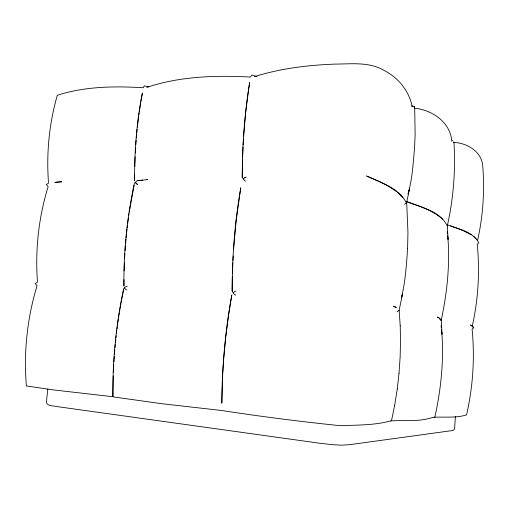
<?xml version="1.0" encoding="UTF-8"?>
<svg xmlns="http://www.w3.org/2000/svg" width="509" height="509" viewBox="0 0 509 509"><rect width="100%" height="100%" fill="white"/><g stroke="black" fill="none" stroke-linecap="round" stroke-linejoin="round"><path stroke-width="0.76" d="M123.967 279.613L123.954 286.122C123.49 251.573 127.085 216.968 134.389 183.208L136.902 180.867L147.82 179.499L147.018 179.594M134.65 174.727L134.637 180.848C134.331 151.447 136.603 121.905 142.386 93.058L141.394 98.555M235.661 295.137L234.019 294.087L232.168 290.932C232.155 256.396 234.827 221.809 240.763 187.783L236.074 221.275L233.612 248.888M245.726 181.153L244.689 180.733L242.252 177.348C242.259 145.536 244.473 113.666 249.709 82.28L248.716 88.681M232.168 290.932L232.346 276.89M242.252 177.348L242.532 159.979M407.594 248.322L407.957 232.518L406.748 203.765C399.794 188.107 380.929 182.718 366.556 175.993C376.902 180.256 387.324 184.786 396.339 191.524M113.252 375.89L112.941 396.727L52.542 389.805L26.245 385.937L26.328 385.218C23.611 351.725 27.276 317.75 37.1 285.619L35.185 283.653L37.488 282.113C35.07 249.97 38.627 217.394 48.151 186.587L46.262 184.602L48.533 183.17C46.243 153.667 49.099 123.744 57.301 95.304C84.965 86.314 114.595 86.027 143.366 87.739L144.302 85.849L148.889 86.95M134.802 166.475L135.133 156.74M124.132 270.934L124.444 262.269M232.441 273.766L232.829 262.86M242.589 157.815L243.035 147.044M113.399 372.162L113.755 364.705M400.22 325.9L399.139 310.223L402.479 294.221L401.429 297.759M222.694 374.809L221.829 403.274C221.988 366.976 225.322 330.665 231.811 294.953L228.433 315.949L225.805 336.621M135.324 152.98L135.629 147.763M232.95 260.525L233.186 255.868M124.61 258.667L124.89 253.622M243.137 144.893L243.506 138.48M222.77 373.326L223.19 366.238M455.377 416.343L454.652 428.05L454.174 429.634L452.978 430.487L349.244 444.732L341.539 445.152L332.027 444.669L319.353 443.199L55.926 406.424C52.942 405.584 46.255 406.265 46.459 401.55L47.833 388.978M113.921 361.721L114.264 356.497M243.652 136.348L245.618 113.183L248.608 89.425M399.024 373.212L400.138 356.955L400.513 341.603L400.22 325.875M407.601 248.233C406.443 264.807 405.444 281.604 401.436 297.759M125.087 250.752L125.449 245.726M223.247 365.5L223.718 358.902M135.82 144.804L136.157 140.344M114.43 354.264L114.786 349.798M125.621 243.582L125.997 239.294M223.769 358.164L225.722 337.34M136.336 138.124L136.66 134.446M114.983 347.564L115.263 344.587M126.13 237.868L126.467 234.305M136.794 132.976L137.163 129.331M115.473 342.36L115.785 339.395M115.944 337.912L116.179 335.685M126.62 232.887L127.008 229.343M453.824 142.005L453.945 142.526L453.92 142.056M397.255 388.971L399.031 373.161M137.385 127.142L138.683 116.306M116.446 333.471L116.803 330.513M414.701 108.417L415.134 134.694L414.549 148.335C413.079 163.65 412.354 179.321 407.925 194.133M127.161 227.924L127.504 225.099M127.676 223.693L128.51 217.368M116.981 329.037L117.28 326.829M117.477 325.353L117.872 322.413M138.874 114.869L139.18 112.718M139.383 111.28L140.681 102.805M117.98 321.675L118.298 319.48M118.514 318.017L118.839 315.815M128.79 215.269L129.025 213.704M129.261 212.138L134.109 185.238M127.25 286.268L125.513 286.898L123.681 288.724C116.052 324.087 112.54 360.308 112.845 396.466L113.552 396.944L161.55 403.688L221.746 410.496C260.723 416.547 300.195 421.522 339.528 425.632C356.599 425.117 375.597 425.32 391.516 420.676L394.698 405.196M394.685 405.304L397.268 388.889M118.96 315.09L119.31 312.901M119.545 311.444L119.901 309.262M140.923 101.386L141.273 99.268M120.029 308.537L120.913 303.466M121.04 302.74L123.572 289.85M477.582 240.439C483.073 216.026 484.733 190.78 482.729 165.839C481.571 151.402 467.007 142.953 453.704 142.405M408.511 192.192L409.573 188.744L406.57 202.856L404.445 204.3M414.523 107.603L414.663 108.239L414.593 107.628M441.532 330.405L441.984 334.209L441.297 320.027C447.144 292.389 450.23 263.834 447.704 235.635M447.659 236.329L448.054 239.402L447.354 225.703C453.373 198.504 455.72 170.49 453.964 142.673M243.245 178.926L245.249 177.329M233.147 292.879L234.935 291.275L236.017 291.097M396.975 311.871L399.139 310.223M146.738 87.402C180.027 76.235 215.746 75.205 250.511 77.069L251.815 75.001L256.956 76.598M254.424 76.674C280.465 68.422 307.824 65.127 335.037 64.096C351.98 64.007 369.788 61.57 384.982 70.929C398.808 78.157 409.293 91.423 412.271 106.826M137.92 180.74L142.73 180.091M245.007 177.361L246.076 177.221L245.612 177.285M390.74 420.873C404.693 420.052 419.531 422.018 432.904 417.348L434.851 417.24C441.138 388.596 444.198 358.928 441.577 329.667M434.152 417.246C444.911 416.706 456.28 418.207 466.651 414.854L466.689 414.237C473.02 386.388 474.865 357.534 472.091 329.113L473.714 327.764L472.276 326.11C478.275 299.279 479.923 271.507 477.238 244.148L478.842 242.882C473.141 231.423 458.386 229.177 447.43 224.825M411.234 105.987L413.601 106.184M451.744 141.324C450.758 122.656 432.179 109.759 414.46 108.232M452.316 140.567L452.768 140.637M406.526 201.545C420.663 207.379 440.221 210.815 447.214 225.92M406.227 201.456C418.831 205.954 432.319 210.045 442.493 219.144M450.592 225.837L463.254 230.634L471.277 234.853M126.875 290.003L125.869 289.634L124.546 287.916M471.703 325.588L470.488 325.079L471.983 325.868L473.714 327.764L471.703 325.588L472.187 326.065M438.313 317.533L437.358 317.069L438.911 317.756L441.15 320.282L439.038 317.985M473.834 236.691L476.322 239.173M397.542 192.44L402.689 197.479M439.534 318.405L441.15 320.282M447.144 231.754L447.373 233.307M441.055 325.849L441.265 327.376M56.48 182.228L54.832 182.4L61.723 181.732L56.48 182.228M137.551 184.385L136.558 183.997L135.254 182.324L137.551 184.385M395.894 307.213L393.584 306.253L396.288 307.487L395.894 307.213M414.332 106.903L414.11 106.597L414.479 107.227L414.122 106.597L414.472 107.227L414.332 106.903"/></g></svg>
